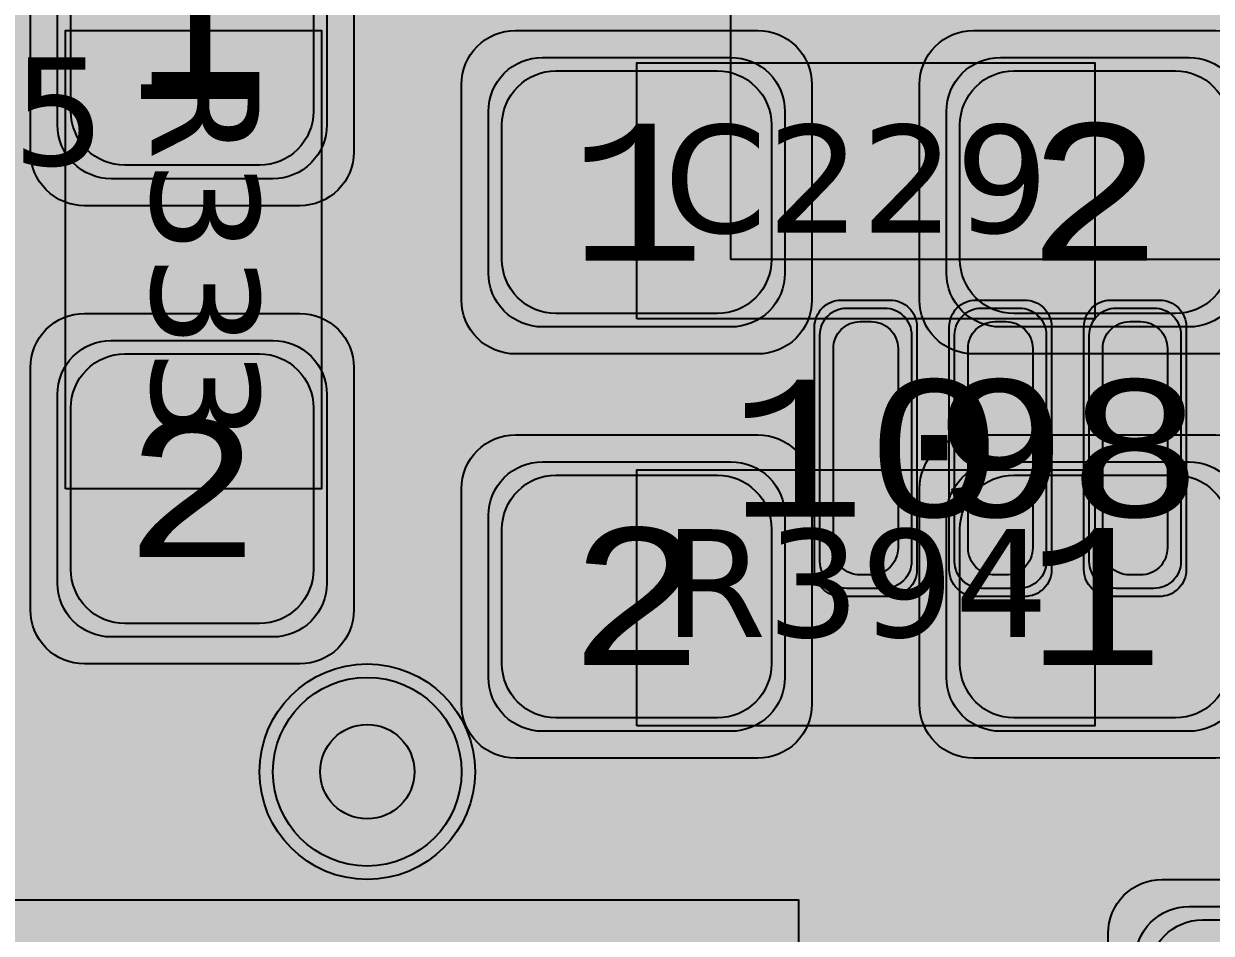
# Model space of a CAD drawing. Extents: x -28 to 199, y -61 to 255.
# Drawn here: x 135.625 to 140.033, y 86.501 to 89.875 of the extents above; entities that cross this region are included whole.
import ezdxf
from ezdxf.enums import TextEntityAlignment as Align

# ---------------------------------------------------------------- set-up
doc = ezdxf.new("R2010")
doc.units = 0
doc.header["$MEASUREMENT"] = 0
for name, color, linetype in [('ASSEMBLY_OUTLINES_BTM', 191, 'CONTINUOUS'), ('ASSEMBLY_OUTLINES_TOP', 102, 'CONTINUOUS'), ('ASSEMBLY_PART_NUMBERS_BTM', 191, 'CONTINUOUS'), ('ASSEMBLY_PART_NUMBERS_TOP', 102, 'CONTINUOUS'), ('ASSEMBLY_REF_DES_TOP', 102, 'CONTINUOUS'), ('DRILL_DRAWING', 21, 'CONTINUOUS'), ('GENERATED_SILKSCREEN_BTM', 255, 'CONTINUOUS'), ('GENERATED_SILKSCREEN_TOP', 140, 'CONTINUOUS'), ('PART_PADS_SMD_BTM', 10, 'CONTINUOUS'), ('PART_PADS_SMD_TOP', 150, 'CONTINUOUS'), ('PIN_NUMBERS_BTM', 8, 'CONTINUOUS'), ('PIN_NUMBERS_TOP', 8, 'CONTINUOUS'), ('PLACEMENT_OUTLINES_BTM', 222, 'CONTINUOUS'), ('PLACEMENT_OUTLINES_TOP', 130, 'CONTINUOUS'), ('PLANE_SHAPES_LAYER_2', 230, 'CONTINUOUS'), ('PLANE_SHAPES_LAYER_3', 81, 'CONTINUOUS'), ('SILKSCREEN_OUTLINES_BTM', 211, 'CONTINUOUS'), ('SILKSCREEN_OUTLINES_TOP', 150, 'CONTINUOUS'), ('SILKSCREEN_REF_DES_BTM', 211, 'CONTINUOUS'), ('SOLDERMASK_PADS_BTM', 12, 'CONTINUOUS'), ('SOLDERMASK_PADS_TOP', 180, 'CONTINUOUS'), ('SOLDERPASTE_PADS_BTM', 12, 'CONTINUOUS'), ('SOLDERPASTE_PADS_TOP', 180, 'CONTINUOUS'), ('TRACES_LAYER_3', 81, 'CONTINUOUS'), ('TRACES_LAYER_BOTTOM', 10, 'CONTINUOUS'), ('TRACES_LAYER_TOP', 150, 'CONTINUOUS'), ('VIA_HOLES_LAYER_2', 30, 'CONTINUOUS'), ('VIA_HOLES_LAYER_3', 30, 'CONTINUOUS'), ('VIA_HOLES_LAYER_BOTTOM', 30, 'CONTINUOUS'), ('VIA_HOLES_LAYER_TOP', 30, 'CONTINUOUS'), ('VIA_PADS_LAYER_2', 230, 'CONTINUOUS'), ('VIA_PADS_LAYER_3', 81, 'CONTINUOUS'), ('VIA_PADS_LAYER_BOTTOM', 10, 'CONTINUOUS'), ('VIA_PADS_LAYER_TOP', 150, 'CONTINUOUS')]:
    doc.layers.add(name, color=color, linetype=linetype)
doc.styles.add('COURIER_NEW', font='COUR.TTF')
doc.styles.add('VERDANA', font='verdana.TTF')
doc.styles.add('VERIBEST_GERBER_0', font='txt')

msp = doc.modelspace()

# ---------------------------------------------------------------- hatches: boundary and pattern name
at = {"layer": 'PLANE_SHAPES_LAYER_2'}
h = msp.add_hatch(color=256, dxfattribs=at)
h.paths.add_polyline_path([(169.5, 129.25), (149.5, 129.25), (142.25, 122), (142.25, 90.5), (147.5, 90.5), (147.5, 80), (154, 80), (154, 69.25), (131.75, 69.25), (131.75, 73.25), (121.25, 73.25), (121.25, 81), (110.5, 81), (110.5, 125.75), (106.5, 125.75), (106.5, 128.75), (93.5, 128.75), (93.5, 120.25), (91.75, 120.25), (91.75, 121.5), (80, 121.5), (80, 118.25), (73.25, 118.25), (73.25, 124.5), (67.5, 124.5), (67.5, 128), (57.75, 128), (57.75, 120.25), (55.25, 120.25), (55.25, 121.5), (47.5, 121.5), (47.5, 119), (35, 119), (35, 134.75), (32.75, 134.75), (32.75, 159.75), (29.25, 159.75), (29.25, 175.25), (22.5, 175.25), (22.5, 195.25), (17.25, 195.25), (17.25, 198), (22.5, 198), (22.5, 216.5), (40.25, 216.5), (40.25, 235.5), (54.5, 235.5), (54.5, 254), (87.25, 254), (87.25, 236.25), (86.25, 236.25), (86.25, 228.75), (81, 228.75), (81, 218.75), (95.25, 218.75), (95.25, 194.5), (87, 194.5), (87, 172), (131.1, 172), (131.1, 208.75), (115.5, 208.75), (115.5, 213.75), (106.75, 213.75), (106.75, 218.75), (110.25, 222.25), (110.25, 226.25), (142.5, 226.25), (142.5, 221.5), (160.5, 221.5), (160.5, 240.75), (169.5, 240.75)])
h.paths.add_polyline_path([(35.5, 149.5), (41.75, 149.5), (41.75, 152), (39.25, 152), (39.25, 154), (37.75, 154), (37.75, 152), (35.5, 152)], flags=16)
h.paths.add_polyline_path([(37.5, 125.75), (37.5, 128.75), (42.75, 128.75), (42.75, 125.75)], flags=16)
h.paths.add_polyline_path([(52, 127.75), (52, 130.75), (54.25, 130.75), (54.25, 127.75)], flags=16)
h.paths.add_polyline_path([(50.75, 219.5), (50.75, 226.5), (71.75, 226.5), (71.75, 219.5)], flags=16)
h.paths.add_polyline_path([(66.5, 150.75), (66.5, 177.5), (72.25, 177.5), (72.25, 150.75)], flags=16)
h.paths.add_polyline_path([(47.25, 185.25), (73, 185.25), (73, 188.25), (70.25, 188.25), (70.25, 191), (47.25, 191)], flags=16)
h.paths.add_polyline_path([(84.5, 208), (84.5, 212.75), (85, 212.75), (85, 208)], flags=16)
h.paths.add_polyline_path([(61.5, 137.25), (87.75, 137.25), (87.75, 140.5), (84.75, 140.5), (84.75, 143), (61.5, 143)], flags=16)
h.paths.add_polyline_path([(88.75, 127), (88.75, 130), (91, 130), (91, 127)], flags=16)
h.paths.add_polyline_path([(85.5, 130.25), (85.5, 132.5), (91, 132.5), (91, 130.25)], flags=16)
h.paths.add_polyline_path([(108.75, 142.25), (135.75, 142.25), (135.75, 145.75), (132.25, 145.75), (132.25, 149), (108.75, 149)], flags=16)
h.paths.add_polyline_path([(114.25, 126.75), (140.75, 126.75), (140.75, 129.75), (137.25, 129.75), (137.25, 133), (114.25, 133)], flags=16)
h.paths.add_polyline_path([(155.25, 180.25), (166.25, 180.25), (166.25, 186.25), (152.25, 186.25), (152.25, 183), (155.25, 183)], flags=16)
at = {"layer": 'PLANE_SHAPES_LAYER_3'}
h = msp.add_hatch(color=256, dxfattribs=at)
h.paths.add_polyline_path([(169.5, 129.25), (149.5, 129.25), (142.25, 122), (142.25, 90.5), (147.5, 90.5), (147.5, 80), (154, 80), (154, 69.25), (131.75, 69.25), (131.75, 73.25), (121.25, 73.25), (121.25, 81), (110.5, 81), (110.5, 125.75), (106.5, 125.75), (106.5, 128.75), (93.5, 128.75), (93.5, 120.25), (91.75, 120.25), (91.75, 121.5), (80, 121.5), (80, 118.25), (73.25, 118.25), (73.25, 124.5), (67.5, 124.5), (67.5, 127.75), (58.25, 127.75), (58.25, 130.25), (88.75, 130.25), (88.75, 127), (91, 127), (91, 132.5), (55, 132.5), (55, 131.25), (52, 131.25), (52, 127.75), (55, 127.75), (55, 127.25), (57.75, 127.25), (57.75, 120.25), (55.25, 120.25), (55.25, 121.5), (47.5, 121.5), (47.5, 119), (35, 119), (35, 134.75), (32.75, 134.75), (32.75, 159.75), (29.25, 159.75), (29.25, 175.25), (22.5, 175.25), (22.5, 195.25), (17.25, 195.25), (17.25, 198), (22.5, 198), (22.5, 216.5), (40.25, 216.5), (40.25, 235.5), (54.5, 235.5), (54.5, 254), (87.25, 254), (87.25, 236.25), (86.25, 236.25), (86.25, 228.75), (81, 228.75), (81, 218.75), (95.25, 218.75), (95.25, 194.5), (87, 194.5), (87, 172), (131.1, 172), (131.1, 208.75), (115.5, 208.75), (115.5, 213.75), (106.75, 213.75), (106.75, 218.75), (110.25, 222.25), (110.25, 226.25), (142.5, 226.25), (142.5, 221.5), (160.5, 221.5), (160.5, 240.75), (169.5, 240.75)])
h.paths.add_polyline_path([(35.5, 149.5), (41.75, 149.5), (41.75, 152), (39.25, 152), (39.25, 154), (37.75, 154), (37.75, 152), (35.5, 152)], flags=16)
h.paths.add_polyline_path([(37.5, 125.75), (37.5, 128.75), (42.75, 128.75), (42.75, 125.75)], flags=16)
h.paths.add_polyline_path([(50.75, 219.5), (50.75, 226.5), (71.75, 226.5), (71.75, 219.5)], flags=16)
h.paths.add_polyline_path([(66.5, 150.75), (66.5, 177.5), (72.25, 177.5), (72.25, 150.75)], flags=16)
h.paths.add_polyline_path([(47.25, 185.25), (73, 185.25), (73, 188.25), (70.25, 188.25), (70.25, 191), (47.25, 191)], flags=16)
h.paths.add_polyline_path([(84.5, 208), (84.5, 212.75), (85, 212.75), (85, 208)], flags=16)
h.paths.add_polyline_path([(61.5, 137.25), (87.75, 137.25), (87.75, 140.5), (84.75, 140.5), (84.75, 143), (61.5, 143)], flags=16)
h.paths.add_polyline_path([(108.75, 142.25), (135.75, 142.25), (135.75, 145.75), (132.25, 145.75), (132.25, 149), (108.75, 149)], flags=16)
h.paths.add_polyline_path([(114.25, 126.75), (140.75, 126.75), (140.75, 129.75), (137.25, 129.75), (137.25, 133), (114.25, 133)], flags=16)
h.paths.add_polyline_path([(155.25, 180.25), (166.25, 180.25), (166.25, 186.25), (152.25, 186.25), (152.25, 183), (155.25, 183)], flags=16)
at = {"layer": 'VIA_HOLES_LAYER_2'}
h = msp.add_hatch(color=256, dxfattribs=at)
edge = h.paths.add_edge_path()
edge.add_arc((136.9, 87.1), 0.175, 0, 360)
at = {"layer": 'VIA_HOLES_LAYER_3'}
h = msp.add_hatch(color=256, dxfattribs=at)
edge = h.paths.add_edge_path()
edge.add_arc((136.9, 87.1), 0.175, 0, 360)
at = {"layer": 'VIA_HOLES_LAYER_BOTTOM'}
h = msp.add_hatch(color=256, dxfattribs=at)
edge = h.paths.add_edge_path()
edge.add_arc((136.9, 87.1), 0.175, 0, 360)
at = {"layer": 'VIA_HOLES_LAYER_TOP'}
h = msp.add_hatch(color=256, dxfattribs=at)
edge = h.paths.add_edge_path()
edge.add_arc((136.9, 87.1), 0.175, 0, 360)

# ---------------------------------------------------------------- linework, layer by layer
at = {"layer": 'ASSEMBLY_OUTLINES_BTM', "const_width": 0.1}
msp.add_lwpolyline([(138.25, 89), (138.25, 92), (141.25, 92), (141.25, 89)], close=True, dxfattribs=at)
at = {"layer": 'ASSEMBLY_OUTLINES_TOP'}
for points in [[(135.78, 88.15), (135.78, 89.85), (136.73, 89.85), (136.73, 88.15)], [(137.9, 88.78), (137.9, 89.73), (139.6, 89.73), (139.6, 88.78)], [(137.9, 87.27), (137.9, 88.22), (139.6, 88.22), (139.6, 87.27)]]:
    msp.add_lwpolyline(points, close=True, dxfattribs=at)
at = {"layer": 'ASSEMBLY_OUTLINES_TOP', "const_width": 0.2}
msp.add_lwpolyline([(134.5, 77.875), (134.5, 86.625), (138.5, 86.625), (138.5, 77.875)], close=True, dxfattribs=at)
at = {"layer": 'GENERATED_SILKSCREEN_BTM', "const_width": 0.15}
msp.add_lwpolyline([(138.25, 89), (138.25, 92), (141.25, 92), (141.25, 89)], close=True, dxfattribs=at)
for points in [[(135.84, 89.9616), (135.9496, 89.8264), (135.9536, 89.8232), (135.96, 89.8216), (135.964, 89.8224), (135.9688, 89.824), (135.972, 89.8264), (135.9752, 89.8304), (135.9776, 89.8344), (135.9784, 89.8384), (135.9784, 89.8424), (135.976, 89.8456), (135.8696, 89.9776)], [(136.604, 89.9776), (136.4976, 89.8456), (136.496, 89.8424), (136.4952, 89.8384), (136.496, 89.8344), (136.4984, 89.8304), (136.5016, 89.8264), (136.5056, 89.824), (136.5096, 89.8224), (136.5152, 89.8216), (136.52, 89.8232), (136.524, 89.8264), (136.6336, 89.9616)], [(136.604, 89.5224), (136.6056, 89.5288), (136.6088, 89.532), (136.6144, 89.5344), (136.6208, 89.5352), (136.6264, 89.5344), (136.632, 89.532), (136.636, 89.5288), (136.6368, 89.5224), (136.6368, 89.2104), (136.636, 89.2048), (136.632, 89.2), (136.6264, 89.1976), (136.6208, 89.1968), (136.6144, 89.1976), (136.6088, 89.2), (136.6056, 89.2048), (136.604, 89.2104), (136.604, 89.3512), (135.8528, 89.3512), (135.8472, 89.352), (135.8432, 89.3544), (135.8408, 89.3584), (135.84, 89.364), (135.8392, 89.368), (135.8392, 89.372), (135.8408, 89.3752), (135.844, 89.3784), (136.0632, 89.5344), (136.0688, 89.5368), (136.0744, 89.5368), (136.0792, 89.5344), (136.0832, 89.5304), (136.0864, 89.5256), (136.088, 89.52), (136.088, 89.5168), (136.0864, 89.5144), (136.0848, 89.512), (136.0824, 89.5104), (135.9032, 89.3824), (136.604, 89.3824), (136.604, 89.5224)], [(136.604, 88.7944), (136.6056, 88.8008), (136.6088, 88.804), (136.6144, 88.8064), (136.6208, 88.8072), (136.6264, 88.8064), (136.632, 88.804), (136.636, 88.8008), (136.6368, 88.7944), (136.6368, 88.4824), (136.636, 88.4768), (136.632, 88.472), (136.6264, 88.4696), (136.6208, 88.4688), (136.6144, 88.4696), (136.6088, 88.472), (136.6056, 88.4768), (136.604, 88.4824), (136.604, 88.6232), (135.8528, 88.6232), (135.8472, 88.624), (135.8432, 88.6264), (135.8408, 88.6304), (135.84, 88.636), (135.8392, 88.64), (135.8392, 88.644), (135.8408, 88.6472), (135.844, 88.6504), (136.0632, 88.8064), (136.0688, 88.8088), (136.0744, 88.8088), (136.0792, 88.8064), (136.0832, 88.8024), (136.0864, 88.7976), (136.088, 88.792), (136.088, 88.7888), (136.0864, 88.7864), (136.0848, 88.784), (136.0824, 88.7824), (135.9032, 88.6544), (136.604, 88.6544), (136.604, 88.7944)], [(135.84, 87.7504), (135.9496, 87.616), (135.9536, 87.6136), (135.9568, 87.6128), (135.9592, 87.6112), (135.9624, 87.6104), (136.072, 87.6104), (136.0744, 87.6112), (136.08, 87.6128), (136.084, 87.6136), (136.0856, 87.616), (136.5184, 88.1488), (136.604, 88.1488), (136.604, 87.6264), (136.6056, 87.6208), (136.6088, 87.616), (136.6144, 87.6136), (136.6208, 87.6128), (136.6264, 87.6136), (136.632, 87.616), (136.6352, 87.6208), (136.6368, 87.6264), (136.6368, 88.1656), (136.6352, 88.172), (136.6312, 88.176), (136.6272, 88.18), (136.6208, 88.1816), (136.5112, 88.1816), (136.5088, 88.1808), (136.5032, 88.1792), (136.5008, 88.1776), (136.4992, 88.176), (136.4976, 88.1744), (136.064, 87.6424), (135.9704, 87.6424), (135.8696, 87.7672), (135.8696, 88.0256), (135.976, 88.156), (135.9776, 88.1616), (135.9768, 88.1664), (135.9744, 88.172), (135.9696, 88.1752), (135.9648, 88.1784), (135.9592, 88.1792), (135.9536, 88.1784), (135.9496, 88.1744), (135.84, 88.04), (135.8392, 88.0368), (135.8384, 88.0344), (135.8376, 88.0336), (135.8368, 88.0304), (135.8368, 87.7608), (135.8376, 87.7576), (135.8376, 87.7568), (135.8384, 87.756), (135.8392, 87.7536), (135.84, 87.7504)]]:
    msp.add_lwpolyline(points, dxfattribs=at)
at = {"layer": 'GENERATED_SILKSCREEN_TOP', "const_width": 0.15}
for points in [[(139.042098, 89.730005, 1.22306e-05), (139.042089, 89.729995), (138.457911, 89.729995, 1.22306e-05), (138.457902, 89.730005), (139.042098, 89.730005)], [(135.780005, 88.716164, 1.1642e-05), (135.779995, 88.716156), (135.779995, 89.283844, 1.1642e-05), (135.780005, 89.283836), (135.780005, 88.716164)], [(136.730005, 88.707902, 1.22306e-05), (136.729995, 88.707911), (136.729995, 89.292089, 1.22306e-05), (136.730005, 89.292098), (136.730005, 88.707902)], [(139.033844, 88.779995), (138.466156, 88.779995, 1.1642e-05), (138.466164, 88.780005), (139.033836, 88.780005, 1.1642e-05), (139.033844, 88.779995)], [(139.033844, 88.220005, 1.1642e-05), (139.033836, 88.219995), (138.466164, 88.219995, 1.1642e-05), (138.466156, 88.220005), (139.033844, 88.220005)], [(139.042098, 87.269995), (138.457902, 87.269995, 1.22306e-05), (138.457911, 87.270005), (139.042089, 87.270005, 1.22306e-05), (139.042098, 87.269995)], [(138.500005, 86.433206, 1.45686e-05), (138.499995, 86.433204), (138.499995, 86.624995), (134.899991, 86.624995, 1.21125e-05), (134.900009, 86.625005), (138.5, 86.625005, -0.4142135624), (138.500005, 86.625), (138.500005, 86.433206)]]:
    msp.add_lwpolyline(points, format="xyb", dxfattribs=at)
at = {"layer": 'PART_PADS_SMD_BTM'}
for points in [[(138.82, 88.82, -0.4142135624), (138.92, 88.72), (138.92, 87.88, -0.4142135624), (138.82, 87.78), (138.68, 87.78, -0.4142135624), (138.58, 87.88), (138.58, 88.72, -0.4142135624), (138.68, 88.82)], [(139.32, 88.82, -0.4142135624), (139.42, 88.72), (139.42, 87.88, -0.4142135624), (139.32, 87.78), (139.18, 87.78, -0.4142135624), (139.08, 87.88), (139.08, 88.72, -0.4142135624), (139.18, 88.82)], [(139.82, 88.82, -0.4142135624), (139.92, 88.72), (139.92, 87.88, -0.4142135624), (139.82, 87.78), (139.68, 87.78, -0.4142135624), (139.58, 87.88), (139.58, 88.72, -0.4142135624), (139.68, 88.82)], [(139.75, 86.4, -0.4142135624), (139.95, 86.6), (141.05, 86.6, -0.4142135624), (141.25, 86.4), (141.25, 85.5, -0.4142135624), (141.05, 85.3), (139.95, 85.3, -0.4142135624), (139.75, 85.5)]]:
    msp.add_lwpolyline(points, format="xyb", close=True, dxfattribs=at)
at = {"layer": 'PART_PADS_SMD_TOP'}
for points in [[(136.55, 90.4, -0.4142135624), (136.75, 90.2), (136.75, 89.5, -0.4142135624), (136.55, 89.3), (135.95, 89.3, -0.4142135624), (135.75, 89.5), (135.75, 90.2, -0.4142135624), (135.95, 90.4)], [(137.35, 89.55, -0.4142135624), (137.55, 89.75), (138.25, 89.75, -0.4142135624), (138.45, 89.55), (138.45, 88.95, -0.4142135624), (138.25, 88.75), (137.55, 88.75, -0.4142135624), (137.35, 88.95)], [(139.05, 89.55, -0.4142135624), (139.25, 89.75), (139.95, 89.75, -0.4142135624), (140.15, 89.55), (140.15, 88.95, -0.4142135624), (139.95, 88.75), (139.25, 88.75, -0.4142135624), (139.05, 88.95)], [(136.55, 88.7, -0.4142135624), (136.75, 88.5), (136.75, 87.8, -0.4142135624), (136.55, 87.6), (135.95, 87.6, -0.4142135624), (135.75, 87.8), (135.75, 88.5, -0.4142135624), (135.95, 88.7)], [(138.45, 87.45, -0.4142135624), (138.25, 87.25), (137.55, 87.25, -0.4142135624), (137.35, 87.45), (137.35, 88.05, -0.4142135624), (137.55, 88.25), (138.25, 88.25, -0.4142135624), (138.45, 88.05)], [(140.15, 87.45, -0.4142135624), (139.95, 87.25), (139.25, 87.25, -0.4142135624), (139.05, 87.45), (139.05, 88.05, -0.4142135624), (139.25, 88.25), (139.95, 88.25, -0.4142135624), (140.15, 88.05)]]:
    msp.add_lwpolyline(points, format="xyb", close=True, dxfattribs=at)
at = {"layer": 'PLACEMENT_OUTLINES_BTM'}
msp.add_lwpolyline([(138.25, 89), (138.25, 92), (141.25, 92), (141.25, 89)], close=True, dxfattribs=at)
at = {"layer": 'PLACEMENT_OUTLINES_TOP'}
for points in [[(135.78, 88.15), (135.78, 89.85), (136.73, 89.85), (136.73, 88.15)], [(137.9, 88.78), (137.9, 89.73), (139.6, 89.73), (139.6, 88.78)], [(137.9, 87.27), (137.9, 88.22), (139.6, 88.22), (139.6, 87.27)], [(134.5, 77.875), (134.5, 86.625), (138.5, 86.625), (138.5, 77.875)]]:
    msp.add_lwpolyline(points, close=True, dxfattribs=at)
at = {"layer": 'SILKSCREEN_OUTLINES_BTM'}
msp.add_lwpolyline([(138.25, 89), (138.25, 92), (141.25, 92), (141.25, 89)], close=True, dxfattribs=at)
at = {"layer": 'SILKSCREEN_OUTLINES_TOP'}
for points in [[(135.78, 88.15), (135.78, 89.85), (136.73, 89.85), (136.73, 88.15)], [(137.9, 88.78), (137.9, 89.73), (139.6, 89.73), (139.6, 88.78)], [(137.9, 87.27), (137.9, 88.22), (139.6, 88.22), (139.6, 87.27)], [(134.5, 77.875), (134.5, 86.625), (138.5, 86.625), (138.5, 77.875)], [(134.5, 77.875), (134.5, 86.625), (138.5, 86.625), (138.5, 77.875)]]:
    msp.add_lwpolyline(points, close=True, dxfattribs=at)
at = {"layer": 'SOLDERMASK_PADS_BTM'}
for points in [[(138.84, 88.85, -0.4142135624), (138.94, 88.75), (138.94, 87.85, -0.4142135624), (138.84, 87.75), (138.66, 87.75, -0.4142135624), (138.56, 87.85), (138.56, 88.75, -0.4142135624), (138.66, 88.85)], [(139.34, 88.85, -0.4142135624), (139.44, 88.75), (139.44, 87.85, -0.4142135624), (139.34, 87.75), (139.16, 87.75, -0.4142135624), (139.06, 87.85), (139.06, 88.75, -0.4142135624), (139.16, 88.85)], [(139.84, 88.85, -0.4142135624), (139.94, 88.75), (139.94, 87.85, -0.4142135624), (139.84, 87.75), (139.66, 87.75, -0.4142135624), (139.56, 87.85), (139.56, 88.75, -0.4142135624), (139.66, 88.85)], [(139.65, 86.5, -0.4142135624), (139.85, 86.7), (141.15, 86.7, -0.4142135624), (141.35, 86.5), (141.35, 85.4, -0.4142135624), (141.15, 85.2), (139.85, 85.2, -0.4142135624), (139.65, 85.4)]]:
    msp.add_lwpolyline(points, format="xyb", close=True, dxfattribs=at)
at = {"layer": 'SOLDERMASK_PADS_TOP'}
for points in [[(136.65, 90.5, -0.4142135624), (136.85, 90.3), (136.85, 89.4, -0.4142135624), (136.65, 89.2), (135.85, 89.2, -0.4142135624), (135.65, 89.4), (135.65, 90.3, -0.4142135624), (135.85, 90.5)], [(137.25, 89.65, -0.4142135624), (137.45, 89.85), (138.35, 89.85, -0.4142135624), (138.55, 89.65), (138.55, 88.85, -0.4142135624), (138.35, 88.65), (137.45, 88.65, -0.4142135624), (137.25, 88.85)], [(138.95, 89.65, -0.4142135624), (139.15, 89.85), (140.05, 89.85, -0.4142135624), (140.25, 89.65), (140.25, 88.85, -0.4142135624), (140.05, 88.65), (139.15, 88.65, -0.4142135624), (138.95, 88.85)], [(136.65, 88.8, -0.4142135624), (136.85, 88.6), (136.85, 87.7, -0.4142135624), (136.65, 87.5), (135.85, 87.5, -0.4142135624), (135.65, 87.7), (135.65, 88.6, -0.4142135624), (135.85, 88.8)], [(138.55, 87.35, -0.4142135624), (138.35, 87.15), (137.45, 87.15, -0.4142135624), (137.25, 87.35), (137.25, 88.15, -0.4142135624), (137.45, 88.35), (138.35, 88.35, -0.4142135624), (138.55, 88.15)], [(140.25, 87.35, -0.4142135624), (140.05, 87.15), (139.15, 87.15, -0.4142135624), (138.95, 87.35), (138.95, 88.15, -0.4142135624), (139.15, 88.35), (140.05, 88.35, -0.4142135624), (140.25, 88.15)]]:
    msp.add_lwpolyline(points, format="xyb", close=True, dxfattribs=at)
at = {"layer": 'SOLDERPASTE_PADS_BTM'}
for points in [[(138.77, 88.77, -0.4142135624), (138.87, 88.67), (138.87, 87.93, -0.4142135624), (138.77, 87.83), (138.73, 87.83, -0.4142135624), (138.63, 87.93), (138.63, 88.67, -0.4142135624), (138.73, 88.77)], [(139.27, 88.77, -0.4142135624), (139.37, 88.67), (139.37, 87.93, -0.4142135624), (139.27, 87.83), (139.23, 87.83, -0.4142135624), (139.13, 87.93), (139.13, 88.67, -0.4142135624), (139.23, 88.77)], [(139.77, 88.77, -0.4142135624), (139.87, 88.67), (139.87, 87.93, -0.4142135624), (139.77, 87.83), (139.73, 87.83, -0.4142135624), (139.63, 87.93), (139.63, 88.67, -0.4142135624), (139.73, 88.77)], [(139.8, 86.35, -0.4142135624), (140, 86.55), (141, 86.55, -0.4142135624), (141.2, 86.35), (141.2, 85.55, -0.4142135624), (141, 85.35), (140, 85.35, -0.4142135624), (139.8, 85.55)]]:
    msp.add_lwpolyline(points, format="xyb", close=True, dxfattribs=at)
at = {"layer": 'SOLDERPASTE_PADS_TOP'}
for points in [[(136.5, 90.35, -0.4142135624), (136.7, 90.15), (136.7, 89.55, -0.4142135624), (136.5, 89.35), (136, 89.35, -0.4142135624), (135.8, 89.55), (135.8, 90.15, -0.4142135624), (136, 90.35)], [(137.4, 89.5, -0.4142135624), (137.6, 89.7), (138.2, 89.7, -0.4142135624), (138.4, 89.5), (138.4, 89, -0.4142135624), (138.2, 88.8), (137.6, 88.8, -0.4142135624), (137.4, 89)], [(139.1, 89.5, -0.4142135624), (139.3, 89.7), (139.9, 89.7, -0.4142135624), (140.1, 89.5), (140.1, 89, -0.4142135624), (139.9, 88.8), (139.3, 88.8, -0.4142135624), (139.1, 89)], [(136.5, 88.65, -0.4142135624), (136.7, 88.45), (136.7, 87.85, -0.4142135624), (136.5, 87.65), (136, 87.65, -0.4142135624), (135.8, 87.85), (135.8, 88.45, -0.4142135624), (136, 88.65)], [(138.4, 87.5, -0.4142135624), (138.2, 87.3), (137.6, 87.3, -0.4142135624), (137.4, 87.5), (137.4, 88, -0.4142135624), (137.6, 88.2), (138.2, 88.2, -0.4142135624), (138.4, 88)], [(140.1, 87.5, -0.4142135624), (139.9, 87.3), (139.3, 87.3, -0.4142135624), (139.1, 87.5), (139.1, 88, -0.4142135624), (139.3, 88.2), (139.9, 88.2, -0.4142135624), (140.1, 88)]]:
    msp.add_lwpolyline(points, format="xyb", close=True, dxfattribs=at)
at = {"layer": 'TRACES_LAYER_3', "const_width": 0.5}
for points in [[(127, 87.3), (131.543709, 87.3), (132.861791, 88.618082), (137.816962, 88.618082), (139.1, 89.90112), (139.1, 90.6)], [(140.7, 87.2), (136.278712, 82.778712), (136.278712, 82.378712), (135.8, 81.9)]]:
    msp.add_lwpolyline(points, dxfattribs=at)
at = {"layer": 'TRACES_LAYER_BOTTOM'}
for points, const_width in [([(131, 92.9), (131.765306, 92.9), (132.045602, 93.180296), (133.927242, 93.180296), (134.453686, 92.653852), (135.52152, 92.653852), (136.991578, 91.183794), (136.991578, 88.784913), (136.197706, 87.991041), (136.197706, 86.443751)], 0.35), ([(138.75, 92.7), (138.75, 91.865696), (137.97114, 91.086836), (137.97114, 88.17114), (136.9, 87.1)], 0.254), ([(140.75, 88.3), (140.75, 89.407553), (140.570395, 89.587158), (138.929605, 89.587158), (138.75, 89.407553), (138.75, 88.3)], 0.254), ([(137.9, 86.1), (139.25, 87.45), (139.25, 88.3)], 0.254), ([(140.7, 87.2), (140.053, 87.2), (139.75, 87.503), (139.75, 88.3)], 0.254), ([(136.197706, 86.443751), (135.92622, 86.443751), (135.158141, 85.675672), (133.748672, 85.675672), (133.5, 85.427), (133.5, 84.6)], 0.35), ([(136.197706, 86.443751), (136.27622, 86.443751), (137.338753, 85.381218), (137.338753, 85.381217), (137.75, 84.96997), (137.75, 84.6)], 0.35)]:
    msp.add_lwpolyline(points, dxfattribs=dict(at, const_width=const_width))
at = {"layer": 'TRACES_LAYER_TOP'}
for points, const_width in [([(136.25, 89.85), (136.25, 90.75), (136.1, 90.9)], 0.35), ([(139.1, 90.6), (139.6, 90.1), (139.6, 89.25)], 0.35), ([(137.9, 89.25), (137.9, 87.75)], 0.35), ([(139.6, 89.25), (139.6, 87.75)], 0.35), ([(136.25, 88.15), (136.25, 87.323), (136.01748, 87.09048), (136.01748, 86.53248), (134.275, 84.79), (133.8, 84.79)], 0.35), ([(134.6, 88.15), (136.25, 88.15)], 0.35), ([(139.6, 87.75), (139.6, 86.757907), (139.2, 86.357907), (139.2, 86.06)], 0.35), ([(137.9, 87.75), (137.9, 86.973), (137.654, 86.727), (137.640288, 86.727), (137.212709, 86.299421), (137.212709, 85.212069), (137.634778, 84.79), (139.2, 84.79)], 0.254), ([(136.9, 87.1), (136.9, 86.727805), (136.645195, 86.473), (136.645195, 84.154805), (137.9, 82.9)], 0.254)]:
    msp.add_lwpolyline(points, dxfattribs=dict(at, const_width=const_width))
at = {"layer": 'VIA_HOLES_LAYER_2'}
msp.add_circle((136.9, 87.1), 0.175, dxfattribs=at)
at = {"layer": 'VIA_HOLES_LAYER_3'}
msp.add_circle((136.9, 87.1), 0.175, dxfattribs=at)
at = {"layer": 'VIA_HOLES_LAYER_BOTTOM'}
msp.add_circle((136.9, 87.1), 0.175, dxfattribs=at)
at = {"layer": 'VIA_HOLES_LAYER_TOP'}
msp.add_circle((136.9, 87.1), 0.175, dxfattribs=at)
at = {"layer": 'VIA_PADS_LAYER_2'}
msp.add_circle((136.9, 87.1), 0.4, dxfattribs=at)
at = {"layer": 'VIA_PADS_LAYER_3'}
msp.add_circle((136.9, 87.1), 0.4, dxfattribs=at)
at = {"layer": 'VIA_PADS_LAYER_BOTTOM'}
msp.add_circle((136.9, 87.1), 0.35, dxfattribs=at)
at = {"layer": 'VIA_PADS_LAYER_TOP'}
msp.add_circle((136.9, 87.1), 0.35, dxfattribs=at)

# ---------------------------------------------------------------- texts
at = {"layer": 'ASSEMBLY_PART_NUMBERS_BTM', "style": 'VERIBEST_GERBER_0', "text_generation_flag": 2}
for s, p in [('SN74AHCT1G00DBVR', (135.79, 95)), ('ERJ-3EKF4701V', (139.71, 91))]:
    msp.add_text(s, height=2.032, rotation=90, dxfattribs=at).set_placement(p, align=Align.TOP_LEFT)
at = {"layer": 'ASSEMBLY_PART_NUMBERS_TOP', "style": 'VERIBEST_GERBER_0'}
for s, p in [('MMZ1608A182B', (127, 91.71)), ('ERJ-3EKF10R0V', (133.25, 90.46)), ('ERJ-3EKF2052V', (138.75, 90.29)), ('ERJ-3EKF1022V', (130, 89.79)), ('C0805C822K5RACTU', (129.75, 88.96)), ('1N4148W-7-F', (129.5, 86.71)), ('CL10C010BB8NNNC', (138.75, 86.71))]:
    msp.add_text(s, height=2.032, dxfattribs=at).set_placement(p, align=Align.TOP_LEFT)
at = {"layer": 'ASSEMBLY_REF_DES_TOP', "style": 'VERDANA'}
for s, p in [('C215', (134.5, 89.75)), ('C229', (138, 89.5)), ('R394', (138, 88))]:
    msp.add_text(s, height=0.4, dxfattribs=at).set_placement(p, align=Align.TOP_LEFT)
msp.add_text('R333', height=0.4, rotation=270, dxfattribs=at).set_placement((136.5, 89.75), align=Align.TOP_LEFT)
at = {"layer": 'DRILL_DRAWING', "style": 'VERIBEST_GERBER_0'}
for p in [(139.1, 90.6), (140.7, 87.2), (136.9, 87.1), (137.9, 86.1)]:
    msp.add_text('A', height=2, dxfattribs=at).set_placement(p, align=Align.MIDDLE_CENTER)
at = {"layer": 'PIN_NUMBERS_BTM', "style": 'COURIER_NEW'}
for s, p in [('1', (136.25, 89.85)), ('1', (137.9, 89.25)), ('2', (139.6, 89.25)), ('10', (138.75, 88.3)), ('9', (139.25, 88.3)), ('8', (139.75, 88.3)), ('2', (136.25, 88.15)), ('2', (137.9, 87.75)), ('1', (139.6, 87.75))]:
    msp.add_text(s, height=0.508, dxfattribs=at).set_placement(p, align=Align.MIDDLE_CENTER)
at = {"layer": 'PIN_NUMBERS_TOP', "style": 'COURIER_NEW'}
for s, p in [('1', (136.25, 89.85)), ('1', (137.9, 89.25)), ('2', (139.6, 89.25)), ('10', (138.75, 88.3)), ('9', (139.25, 88.3)), ('8', (139.75, 88.3)), ('2', (136.25, 88.15)), ('2', (137.9, 87.75)), ('1', (139.6, 87.75))]:
    msp.add_text(s, height=0.508, dxfattribs=at).set_placement(p, align=Align.MIDDLE_CENTER)
at = {"layer": 'SILKSCREEN_REF_DES_BTM', "style": 'VERIBEST_GERBER_0', "text_generation_flag": 2}
msp.add_text('C112', height=0.8, rotation=90, dxfattribs=at).set_placement((135.84, 90.5), align=Align.TOP_LEFT)

doc.saveas('drawing.dxf')
